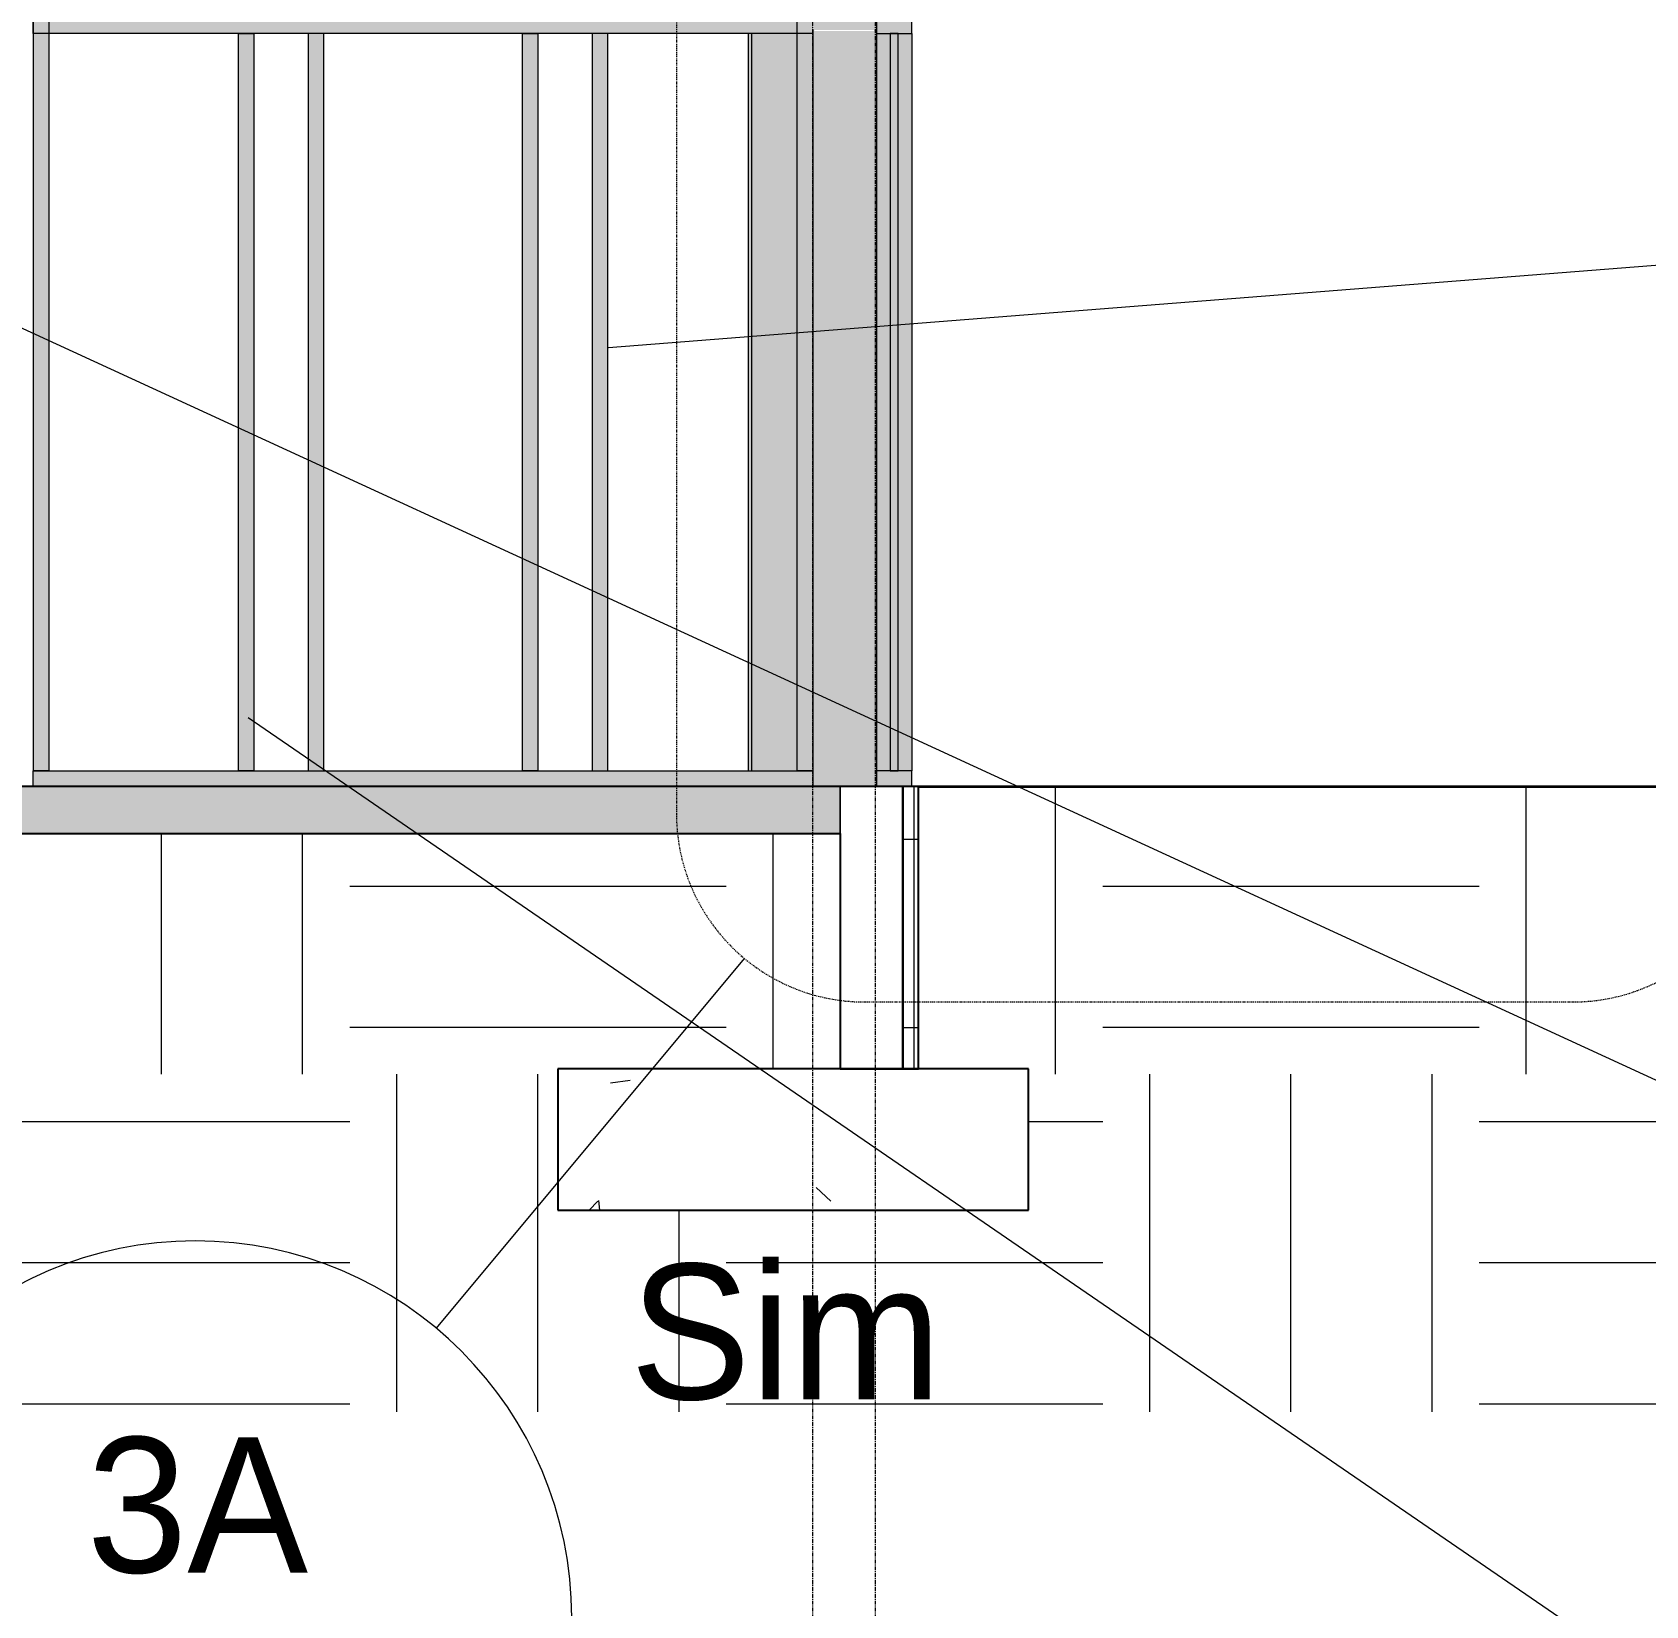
# Model space of a CAD drawing. Header units: inches. Extents: x -23445 to -32, y -314 to 853.
# Drawn here: x -10904.6 to -10698.9, y -104.4 to 96.2 of the extents above; entities that cross this region are included whole.
import ezdxf

# ---------------------------------------------------------------- set-up
doc = ezdxf.new("R2010")
doc.units = ezdxf.units.IN
doc.header["$MEASUREMENT"] = 0
doc.linetypes.add('Dash Dot 3_16_', pattern=[0.3125, 0.1875, -0.0625, 0, -0.0625])
doc.linetypes.add('Grid Line 1_2_', pattern=[0.875, 0.5, -0.125, 0.125, -0.125])
for name, color, linetype, lineweight in [('A-ANNO-IDEN', 131, 'Continuous', 9), ('A-ANNO-SYMB', 150, 'Continuous', 9), ('A-FLOR', 192, 'Continuous', 9), ('A-FLOR-LEVL', 51, 'Continuous', 9), ('A-FLOR-MCUT', 51, 'Continuous', 9), ('A-FLOR-PATT', 8, 'Continuous', 25), ('A-GLAZ-CURT', 52, 'Continuous', 9), ('A-GLAZ-CWMG', 51, 'Continuous', 9), ('A-WALL', 113, 'Continuous', 9), ('A-WALL-PATT', 111, 'Continuous', 25), ('C-TOPO', 7, 'Continuous', 9), ('I-WALL', 2, 'Continuous', 9), ('L-SITE-WALL', 31, 'Continuous', 9), ('S-COLS', 52, 'Continuous', 9), ('S-FNDN', 32, 'Continuous', 9), ('S-GRID', 1, 'Continuous', 9)]:
    doc.layers.add(name, color=color, linetype=linetype, lineweight=lineweight)
doc.styles.add('Century Gothic', font='GOTHIC.TTF', dxfattribs={"height": 17.245342})
pattern_1 = [(50, (22063.86, 65.275), (55.0854, -4.8198), [5.76, -63.36]), (355, (22063.86, 65.275), (-10.6557, 57.7685), [4.608, -50.688]), (100.451, (22068.45, 64.874), (44.4295, 52.9487), [4.895, -53.848]), (46.184, (22063.86, 80.635), (81.9644, -12.712), [8.64, -95.04]), (96.636, (22070.69, 79.576), (71.7815, 74.8124), [7.343, -80.772]), (351.184, (22063.86, 80.635), (71.782, 74.8124), [6.912, -76.032]), (21, (22071.54, 76.795), (45.842, -30.9215), [5.76, -63.36]), (326, (22071.54, 76.795), (18.687, 55.6915), [4.608, -50.688]), (71.451, (22075.36, 74.22), (64.529, 24.77), [4.895, -53.848]), (37.5, (22063.858, 65.275), (0.9339, 25.5668), [2.534, -47.539, 2.534, -48.922, -50.88]), (37.5, (22063.858, 65.275), (0.9339, 25.5668), [-101.53, 2.534, -48.346]), (7.5, (22063.858, 65.275), (20.20404, 30.2913), [2.534, -26.803, 2.534, -46.387, -19.392]), (7.5, (22063.858, 65.275), (20.20404, 30.2913), [-78.259, 2.534, -16.858]), (327.5, (22046.732, 65.275), (40.9978, -1.7324), [2.534, -16.666, 2.534, -57.37, -79.488]), (327.5, (22046.732, 65.275), (40.9978, -1.7324), [-79.104, 2.534, -76.954]), (317.5, (22039.052, 65.275), (44.7889, 7.6878), [2.534, -22.426, 2.534, -37.248, -56.448]), (317.5, (22039.052, 65.275), (44.7889, 7.6878), [-64.742, 2.534, -53.914])]
pattern_2 = [(0, (22063.86, 65.275), (48, 48), [48, -48]), (0, (22063.86, 83.275), (48, 48), [48, -48]), (0, (22063.86, 101.275), (48, 48), [48, -48]), (90, (22069.86, 107.275), (-48, 48), [48, -48]), (90, (22087.86, 107.275), (-48, 48), [48, -48]), (90, (22105.86, 107.275), (-48, 48), [48, -48])]

# ---------------------------------------------------------------- blocks, each defined once
blk = doc.blocks.new('Struct_Xcel_Sports Complex_rvt-3-Building Section - North_South looking East _ Lounge')
at = {"layer": 'A-FLOR-PATT', "lineweight": 9}
h = blk.add_hatch(dxfattribs=at)
h.set_pattern_fill('FP_37', style=0, pattern_type=2)
h.set_pattern_definition(pattern_1)
h.paths.add_polyline_path([(22790.8, -6), (22790.8, 0), (21132.3, 0), (21132.3, -6), (22724.07, -6)], flags=0)
at = {"layer": 'A-WALL-PATT', "lineweight": 9}
h = blk.add_hatch(dxfattribs=at)
h.set_pattern_fill('FP_37', style=0, pattern_type=2)
h.set_pattern_definition(pattern_1)
h.paths.add_polyline_path([(22798.8, -36), (22798.8, 0), (22790.8, 0), (22790.8, -36)], flags=0)
at = {"layer": 'S-FNDN'}
h = blk.add_hatch(dxfattribs=at)
h.set_pattern_fill('FP_37', color=256, style=0, pattern_type=2)
h.set_pattern_definition(pattern_1)
h.paths.add_polyline_path([(22754.8, -54), (22814.8, -54), (22814.8, -36), (22754.8, -36)], flags=0)
at = {"layer": 'A-FLOR', "color": 250, "lineweight": 25}
for p, q in [((22790.8, 0), (21143.55, 0)), ((21132.3, -6), (22790.8, -6))]:
    blk.add_line(p, q, dxfattribs=at)
at = {"layer": 'A-FLOR-MCUT', "color": 7}
blk.add_line((22790.8, -6), (22790.8, 0), dxfattribs=at)
at = {"layer": 'A-WALL', "color": 7}
blk.add_line((22790.8, 0), (22790.8, -6), dxfattribs=at)
at = {"layer": 'L-SITE-WALL', "color": 250, "lineweight": 25}
for p, q in [((22798.8, 0), (22790.8, 0)), ((22798.8, -36), (22798.8, 0)), ((22790.8, -6), (22790.8, -36)), ((22790.8, -36), (22798.8, -36))]:
    blk.add_line(p, q, dxfattribs=at)
at = {"layer": 'S-FNDN', "color": 250, "lineweight": 25}
for p, q in [((22814.8, -36), (22754.8, -36)), ((22754.8, -36), (22754.8, -54)), ((22814.8, -54), (22814.8, -36)), ((22754.8, -54), (22814.8, -54))]:
    blk.add_line(p, q, dxfattribs=at)
blk = doc.blocks.new('W-Wide Flange-Column - B2_D-1389335-Building Section - North_South looking East _ Lounge')
at = {"layer": 'S-COLS'}
for points in [[(22779.49, 2), (22779.49, 96), (22779.05, 96), (22779.05, 2)], [(22779.99, 2), (22780.18, 2), (22780.18, 96), (22779.49, 96), (22779.52, 2), (22779.83, 2)], [(22780.18, 2), (22785.3, 2), (22785.3, 96), (22780.18, 96), (22780.18, 76.51)]]:
    blk.add_hatch(color=256, dxfattribs=at).paths.add_polyline_path(points, flags=0)
for p, q in [((22779.05, 96), (22779.05, 2)), ((22779.49, 96), (22779.49, 2))]:
    blk.add_line(p, q, dxfattribs=at)
blk = doc.blocks.new('System Panel - INSULATED LOW-E GLAZING _SEE ELEVATIONS FOR U-FACTOR_ SHGC_ _ LT_-1142345-Building Section - North_South looking East _ Lounge')
at = {"layer": 'A-GLAZ-CURT', "transparency": 33554649}
blk.add_hatch(color=256, dxfattribs=at).paths.add_polyline_path([(22797.18, 2), (22798.18, 2), (22798.18, 96), (22797.18, 96), (22797.18, 76.51)], flags=0)
at = {"layer": 'A-GLAZ-CURT'}
for p, q in [((22798.18, 96), (22797.18, 96)), ((22797.18, 96), (22797.18, 2)), ((22797.18, 96), (22798.18, 96)), ((22797.18, 96), (22797.18, 2)), ((22798.18, 2), (22798.18, 96)), ((22798.18, 2), (22798.18, 96)), ((22797.18, 2), (22798.18, 2)), ((22797.18, 2), (22798.18, 2))]:
    blk.add_line(p, q, dxfattribs=at)
blk = doc.blocks.new('Rectangular Mullion - Exterior 2_ x 4_5_-1305154-Building Section - North_South looking East _ Lounge')
at = {"layer": 'A-GLAZ-CWMG'}
blk.add_hatch(color=256, dxfattribs=at).paths.add_polyline_path([(22795.43, 0), (22799.93, 0), (22799.93, 2), (22795.43, 2)], flags=0)
at = {"layer": 'A-GLAZ-CWMG', "lineweight": 13}
for p, q in [((22799.93, 2), (22795.43, 2)), ((22795.43, 2), (22795.43, 0)), ((22795.43, 0), (22799.93, 0)), ((22799.93, 0), (22799.93, 2))]:
    blk.add_line(p, q, dxfattribs=at)
blk = doc.blocks.new('Rectangular Mullion - Exterior 2_ x 4_5_-1142343-Building Section - North_South looking East _ Lounge')
at = {"layer": 'A-GLAZ-CWMG'}
h = blk.add_hatch(color=256, dxfattribs=at)
h.paths.add_polyline_path([(22797.18, 2), (22797.18, 96), (22795.43, 96), (22795.43, 2)], flags=0)
h.paths.add_polyline_path([(22799.93, 2), (22799.93, 96), (22798.18, 96), (22798.18, 2)], flags=0)
blk.add_hatch(color=256, dxfattribs=at).paths.add_polyline_path([(22798.18, 2), (22798.18, 96), (22797.18, 96), (22797.18, 2)], flags=0)
for p, q in [((22795.43, 96), (22797.18, 96)), ((22795.43, 96), (22795.43, 2)), ((22797.18, 96), (22798.18, 96)), ((22798.18, 96), (22799.93, 96)), ((22799.93, 96), (22799.93, 2)), ((22797.18, 2), (22795.43, 2)), ((22798.18, 2), (22797.18, 2)), ((22799.93, 2), (22798.18, 2))]:
    blk.add_line(p, q, dxfattribs=at)
blk = doc.blocks.new('Rectangular Mullion - Exterior 2_ x 4_5_-1115231-Building Section - North_South looking East _ Lounge')
at = {"layer": 'A-GLAZ-CWMG'}
blk.add_hatch(color=256, dxfattribs=at).paths.add_polyline_path([(22761.18, 2), (22761.18, 96), (22759.18, 96), (22759.18, 2)], flags=0)
for p, q in [((22759.18, 96), (22759.18, 2)), ((22761.18, 2), (22761.18, 96))]:
    blk.add_line(p, q, dxfattribs=at)
blk = doc.blocks.new('Rectangular Mullion - Exterior 2_ x 4_5_-827464-Building Section - North_South looking East _ Lounge')
at = {"layer": 'A-GLAZ-CWMG'}
blk.add_hatch(color=256, dxfattribs=at).paths.add_polyline_path([(22724.99, 2), (22724.99, 96), (22722.99, 96), (22722.99, 2), (22724.07, 2)], flags=0)
for p, q in [((22722.99, 96), (22722.99, 2)), ((22724.99, 2), (22724.99, 96))]:
    blk.add_line(p, q, dxfattribs=at)
blk = doc.blocks.new('Rectangular Mullion - Exterior 2_ x 4_5_-1135285-Building Section - North_South looking East _ Lounge')
at = {"layer": 'A-GLAZ-CWMG'}
blk.add_hatch(color=256, dxfattribs=at).paths.add_polyline_path([(22795.43, 96), (22799.93, 96.04), (22799.93, 98), (22795.43, 98), (22795.43, 96.04)], flags=0)
at = {"layer": 'A-GLAZ-CWMG', "lineweight": 13}
for p, q in [((22799.93, 98), (22795.43, 98)), ((22795.43, 98), (22795.43, 96)), ((22799.93, 96), (22799.93, 98)), ((22795.43, 96), (22799.93, 96))]:
    blk.add_line(p, q, dxfattribs=at)
blk = doc.blocks.new('Rectangular Mullion - Exterior 2_ x 4_5_-1142646-Building Section - North_South looking East _ Lounge')
at = {"layer": 'A-GLAZ-CWMG'}
blk.add_hatch(color=256, dxfattribs=at).paths.add_polyline_path([(22715.05, 96), (22715.05, 98), (22687.93, 98), (22687.93, 96)], flags=0)
for p, q in [((22687.93, 96), (22687.93, 98)), ((22715.05, 96), (22687.93, 96))]:
    blk.add_line(p, q, dxfattribs=at)
blk = doc.blocks.new('Rectangular Mullion - Exterior 2_ x 4_5_-1142584-Building Section - North_South looking East _ Lounge')
at = {"layer": 'A-GLAZ-CWMG'}
blk.add_hatch(color=256, dxfattribs=at).paths.add_polyline_path([(22751.24, 96), (22787.3, 96.04), (22787.3, 98), (22751.24, 98)], flags=0)
blk.add_line((22787.3, 96), (22751.24, 96), dxfattribs=at)
blk = doc.blocks.new('Rectangular Mullion - Exterior 2_ x 4_5_-1142585-Building Section - North_South looking East _ Lounge')
at = {"layer": 'A-GLAZ-CWMG'}
blk.add_hatch(color=256, dxfattribs=at).paths.add_polyline_path([(22715.05, 96), (22751.24, 96), (22751.24, 98), (22715.05, 98)], flags=0)
blk.add_line((22751.24, 96), (22715.05, 96), dxfattribs=at)
blk = doc.blocks.new('Rectangular Mullion - Exterior 2_ x 4_5_-1135311-Building Section - North_South looking East _ Lounge')
at = {"layer": 'A-GLAZ-CWMG'}
blk.add_hatch(color=256, dxfattribs=at).paths.add_polyline_path([(22751.24, 0), (22787.3, 0), (22787.3, 2), (22751.24, 2)], flags=0)
blk.add_line((22751.24, 2), (22787.3, 2), dxfattribs=at)
blk = doc.blocks.new('Rectangular Mullion - Exterior 2_ x 4_5_-769167-Building Section - North_South looking East _ Lounge')
at = {"layer": 'A-GLAZ-CWMG'}
blk.add_hatch(color=256, dxfattribs=at).paths.add_polyline_path([(22724.07, 0), (22751.24, 0), (22751.24, 2), (22715.05, 2), (22715.05, 0)], flags=0)
blk.add_line((22715.05, 2), (22751.24, 2), dxfattribs=at)
blk = doc.blocks.new('Rectangular Mullion - Exterior 2_ x 4_5_-1142647-Building Section - North_South looking East _ Lounge')
at = {"layer": 'A-GLAZ-CWMG'}
blk.add_hatch(color=256, dxfattribs=at).paths.add_polyline_path([(22687.93, 0), (22715.05, 0), (22715.05, 2), (22687.93, 2)], flags=0)
for p, q in [((22687.93, 0), (22687.93, 2)), ((22687.93, 2), (22715.05, 2))]:
    blk.add_line(p, q, dxfattribs=at)
blk = doc.blocks.new('Rectangular Mullion - Exterior 2_ x 4_5_-1142586-Building Section - North_South looking East _ Lounge')
at = {"layer": 'A-GLAZ-CWMG'}
blk.add_hatch(color=256, dxfattribs=at).paths.add_polyline_path([(22689.93, 2), (22689.93, 98), (22687.93, 98), (22687.93, 2)], flags=0)
for p, q in [((22687.93, 98), (22687.93, 2)), ((22689.93, 98), (22689.93, 2)), ((22689.93, 2), (22687.93, 2))]:
    blk.add_line(p, q, dxfattribs=at)
blk = doc.blocks.new('Rectangular Mullion - Exterior 2_ x 4_5_-827470-Building Section - North_South looking East _ Lounge')
at = {"layer": 'A-GLAZ-CWMG'}
blk.add_hatch(color=256, dxfattribs=at).paths.add_polyline_path([(22752.24, 2), (22752.24, 96), (22750.24, 96), (22750.24, 2)], flags=0)
for p, q in [((22750.24, 96), (22752.24, 96)), ((22750.24, 96), (22750.24, 2)), ((22752.24, 96), (22752.24, 2)), ((22752.24, 2), (22750.24, 2))]:
    blk.add_line(p, q, dxfattribs=at)
blk = doc.blocks.new('Rectangular Mullion - Exterior 2_ x 4_5_-1142587-Building Section - North_South looking East _ Lounge')
at = {"layer": 'A-GLAZ-CWMG'}
blk.add_hatch(color=256, dxfattribs=at).paths.add_polyline_path([(22787.3, 2), (22787.3, 98), (22785.3, 98), (22785.3, 2)], flags=0)
for p, q in [((22785.3, 2), (22785.3, 98)), ((22787.3, 2), (22785.3, 2))]:
    blk.add_line(p, q, dxfattribs=at)
blk = doc.blocks.new('Section - Callout Head-19020-Building Section - North_South looking East _ Lounge')
at = {"layer": 'A-ANNO-SYMB'}
blk.add_line((22660.58, -105.93), (22756.58, -105.93), dxfattribs=at)
for start, end in [(0, 180), (180, 360)]:
    blk.add_arc((22708.58, -105.93), 48, start, end, dxfattribs=at)

msp = doc.modelspace()

# ---------------------------------------------------------------- hatches: boundary and pattern name
at = {"layer": 'A-WALL-PATT', "lineweight": 9}
h = msp.add_hatch(dxfattribs=at)
h.set_pattern_fill('FP_39', color=256, style=0, pattern_type=2)
h.set_pattern_definition([(0, (22063.858, 65.275), (0, 24), []), (90, (22063.858, 65.275), (-24, 1e-15), [])])
h.paths.add_polyline_path([(-10793.56, -36), (-10791.56, -36), (-10791.56, 0), (-10793.56, 0)], flags=0)
at = {"layer": 'C-TOPO'}
h = msp.add_hatch(dxfattribs=at)
h.set_pattern_fill('FP_33', color=256, style=0, pattern_type=2)
h.set_pattern_definition(pattern_2)
h.paths.add_polyline_path([(-11323.32, -79.73), (-10793.56, -79.73), (-10793.56, -54), (-10837.56, -54), (-10837.56, -36), (-10801.56, -36), (-10801.56, -6), (-12460.06, -6), (-12460.06, -36), (-12394.31, -36), (-12394.31, -60), (-12514.31, -60), (-12514.31, -36), (-12470.06, -36), (-12470.06, 0), (-13037.38, 0), (-13037.38, -79.73), (-11325.1, -79.73)], flags=0)
h.paths.add_polyline_path([(-11243.08, -36), (-11312.31, -36), (-11312.31, -12), (-11174.31, -12), (-11174.31, -36), (-11178.16, -36)], flags=0)
h.paths.add_polyline_path([(-11936.06, -30), (-11996.06, -30), (-11996.06, -12), (-11936.06, -12), (-11936.06, -14.96)], flags=0)
h.paths.add_polyline_path([(-11694.81, -30), (-11754.81, -30), (-11754.81, -12), (-11694.81, -12)], flags=0)
h.paths.add_polyline_path([(-12177.31, -30), (-12237.31, -30), (-12237.31, -12), (-12177.31, -12), (-12177.31, -20.9)], flags=0)
h.paths.add_polyline_path([(-11488.03, -30), (-11513.56, -30), (-11513.56, -12), (-11453.56, -12), (-11453.56, -30)], flags=0)
h = msp.add_hatch(dxfattribs=at)
h.set_pattern_fill('FP_33', color=256, style=0, pattern_type=2)
h.set_pattern_definition(pattern_2)
h.paths.add_polyline_path([(-10643.03, -79.73), (-10640.29, -79.73), (-10640.29, 0), (-10791.56, 0), (-10791.56, -36), (-10777.56, -36), (-10777.56, -54), (-10793.56, -54), (-10793.56, -79.73), (-10648.44, -79.73)], flags=0)
at = {"layer": 'I-WALL', "lineweight": 5}
h = msp.add_hatch(color=256, dxfattribs=at)
h.paths.add_polyline_path([(-10805.06, 0), (-10796.93, 0), (-10796.93, 146.49), (-10797.06, 146.42), (-10797.06, 142.63), (-10797.17, 142.62), (-10797.17, 144.32), (-10804.95, 144.55), (-10804.95, 142.62), (-10805.06, 142.63), (-10805.06, 144.64), (-10809.82, 144.84), (-10809.94, 144.55), (-10809.87, 133.92), (-10809.79, 133.73), (-10809.42, 133.58), (-10808.05, 133.58), (-10808.05, 133.23), (-10812.06, 133.23), (-10812.06, 133.58), (-10810.7, 133.58), (-10810.3, 133.8), (-10810.18, 134.1), (-10810.19, 144.58), (-10810.33, 144.86), (-10904.43, 148.78), (-10904.43, 98), (-10805.06, 98), (-10805.06, 99.82), (-10804.48, 100.3), (-10804.41, 100.22), (-10804.95, 99.77), (-10804.95, 96.5), (-10805.06, 96.5), (-10805.06, 76.51)], flags=0)
h.paths.add_polyline_path([(-10800.51, 96.32), (-10804.87, 96.32), (-10804.87, 96.43), (-10797.25, 96.43), (-10797.25, 96.32)], flags=0)
h.paths.add_polyline_path([(-10797.17, 96.5), (-10797.25, 99.83), (-10797.7, 100.22), (-10797.63, 100.3), (-10797.06, 99.77), (-10797.06, 96.51)], flags=0)
h.paths.add_polyline_path([(-10854.06, 113.32), (-10890.06, 113.32), (-10890.06, 131.32), (-10854.06, 131.32), (-10854.06, 115.57)], flags=0)
h.paths.add_polyline_path([(-10797.25, 142.44), (-10804.87, 142.44), (-10804.87, 142.55), (-10797.25, 142.55)], flags=0)
h.paths.add_polyline_path([(-10796.93, 154), (-10796.93, 155.5), (-10797.06, 155.45), (-10797.06, 154.01), (-10796.95, 154)], flags=0)

# ---------------------------------------------------------------- linework, layer by layer
at = {"layer": 'A-ANNO-IDEN', "color": 153}
for p, q in [((-10927.07, 68.17), (-10666.43, -51.73)), ((-10831.09, 55.96), (-10666.43, 68.92)), ((-10877.03, 8.82), (-10666.43, -135.68))]:
    msp.add_line(p, q, dxfattribs=at)
at = {"layer": 'A-ANNO-SYMB', "linetype": 'Dash Dot 3_16_'}
for p, q in [((-10822.44, 232.62), (-10822.44, -3.46)), ((-10798.44, -27.46), (-10708.18, -27.46))]:
    msp.add_line(p, q, dxfattribs=at)
at = {"layer": 'A-ANNO-SYMB'}
msp.add_line((-10813.8, -21.91), (-10853.06, -69.05), dxfattribs=at)
at = {"layer": 'A-ANNO-SYMB', "linetype": 'Dash Dot 3_16_'}
for centre, start, end in [((-10798.44, -3.46), 180, 270), ((-10708.18, -3.46), 270, 360)]:
    msp.add_arc(centre, 24, start, end, dxfattribs=at)
at = {"layer": 'A-FLOR-LEVL', "linetype": 'Grid Line 1_2_'}
msp.add_line((-13230.76, 0), (-9926.83, 0), dxfattribs=at)
at = {"layer": 'C-TOPO', "lineweight": 35}
for p, q in [((-10791.56, 0), (-10708.49, 0)), ((-10708.49, 0), (-10695.02, 0))]:
    msp.add_line(p, q, dxfattribs=at)
at = {"layer": 'C-TOPO'}
for p, q in [((-10708.49, 0), (-10791.56, 0)), ((-10695.02, 0), (-10708.49, 0))]:
    msp.add_line(p, q, dxfattribs=at)
at = {"layer": 'I-WALL'}
msp.add_line((-10805.06, 96.51), (-10805.06, 0), dxfattribs=at)
at = {"layer": 'L-SITE-WALL', "lineweight": 25}
for p, q in [((-10793.56, 0), (-10793.56, -36)), ((-10791.56, 0), (-10793.56, 0)), ((-10791.56, -36), (-10791.56, 0)), ((-10793.56, -36), (-10791.56, -36))]:
    msp.add_line(p, q, dxfattribs=at)
at = {"layer": 'S-GRID', "linetype": 'Grid Line 1_2_'}
for p, q in [((-10805.06, -273.16), (-10805.06, 738.66)), ((-10805.06, -273.16), (-10805.06, 738.66)), ((-10797.06, -273.16), (-10797.06, 738.66)), ((-10797.06, -273.16), (-10797.06, 738.66))]:
    msp.add_line(p, q, dxfattribs=at)

# ---------------------------------------------------------------- block references
at = {"color": 90, "lineweight": 5}
msp.add_blockref('Struct_Xcel_Sports Complex_rvt-3-Building Section - North_South looking East _ Lounge', (-33592.36, 0), dxfattribs=at)
at = {"layer": 'A-ANNO-SYMB'}
msp.add_blockref('Section - Callout Head-19020-Building Section - North_South looking East _ Lounge', (-33592.36, 0), dxfattribs=at)
at = {"layer": 'A-GLAZ-CURT'}
msp.add_blockref('System Panel - INSULATED LOW-E GLAZING _SEE ELEVATIONS FOR U-FACTOR_ SHGC_ _ LT_-1142345-Building Section - North_South looking East _ Lounge', (-33592.36, 0), dxfattribs=at)
at = {"layer": 'A-GLAZ-CWMG'}
for name, p in [('Rectangular Mullion - Exterior 2_ x 4_5_-1142646-Building Section - North_South looking East _ Lounge', (-33592.36, 0)), ('Rectangular Mullion - Exterior 2_ x 4_5_-1142586-Building Section - North_South looking East _ Lounge', (-33592.36, 0)), ('Rectangular Mullion - Exterior 2_ x 4_5_-1142585-Building Section - North_South looking East _ Lounge', (-33592.36, 0)), ('Rectangular Mullion - Exterior 2_ x 4_5_-1142584-Building Section - North_South looking East _ Lounge', (-33592.36, 0)), ('Rectangular Mullion - Exterior 2_ x 4_5_-1142587-Building Section - North_South looking East _ Lounge', (-33592.36, 0)), ('Rectangular Mullion - Exterior 2_ x 4_5_-1135285-Building Section - North_South looking East _ Lounge', (-33592.36, 0)), ('Rectangular Mullion - Exterior 2_ x 4_5_-827470-Building Section - North_South looking East _ Lounge', (-33628.55, 0)), ('Rectangular Mullion - Exterior 2_ x 4_5_-827464-Building Section - North_South looking East _ Lounge', (-33592.36, 0)), ('Rectangular Mullion - Exterior 2_ x 4_5_-827470-Building Section - North_South looking East _ Lounge', (-33592.36, 0)), ('Rectangular Mullion - Exterior 2_ x 4_5_-1115231-Building Section - North_South looking East _ Lounge', (-33592.36, 0)), ('Rectangular Mullion - Exterior 2_ x 4_5_-1142343-Building Section - North_South looking East _ Lounge', (-33592.36, 0)), ('Rectangular Mullion - Exterior 2_ x 4_5_-1142647-Building Section - North_South looking East _ Lounge', (-33592.36, 0)), ('Rectangular Mullion - Exterior 2_ x 4_5_-769167-Building Section - North_South looking East _ Lounge', (-33592.36, 0)), ('Rectangular Mullion - Exterior 2_ x 4_5_-1135311-Building Section - North_South looking East _ Lounge', (-33592.36, 0)), ('Rectangular Mullion - Exterior 2_ x 4_5_-1305154-Building Section - North_South looking East _ Lounge', (-33592.36, 0))]:
    msp.add_blockref(name, p, dxfattribs=at)
at = {"layer": 'S-COLS'}
msp.add_blockref('W-Wide Flange-Column - B2_D-1389335-Building Section - North_South looking East _ Lounge', (-33592.36, 0), dxfattribs=at)

# ---------------------------------------------------------------- texts
at = {"layer": 'A-ANNO-SYMB', "char_height": 17.245, "line_spacing_factor": 0.984117, "style": 'Century Gothic'}
for s, insert, width, attachment_point in [('Sim', (-10828.36, -60.86), 46.224, 1), ('3A', (-10883.51, -82.95), 36.936, 2)]:
    msp.add_mtext(s, dxfattribs=dict(at, insert=insert, width=width, attachment_point=attachment_point))

doc.saveas('drawing.dxf')
